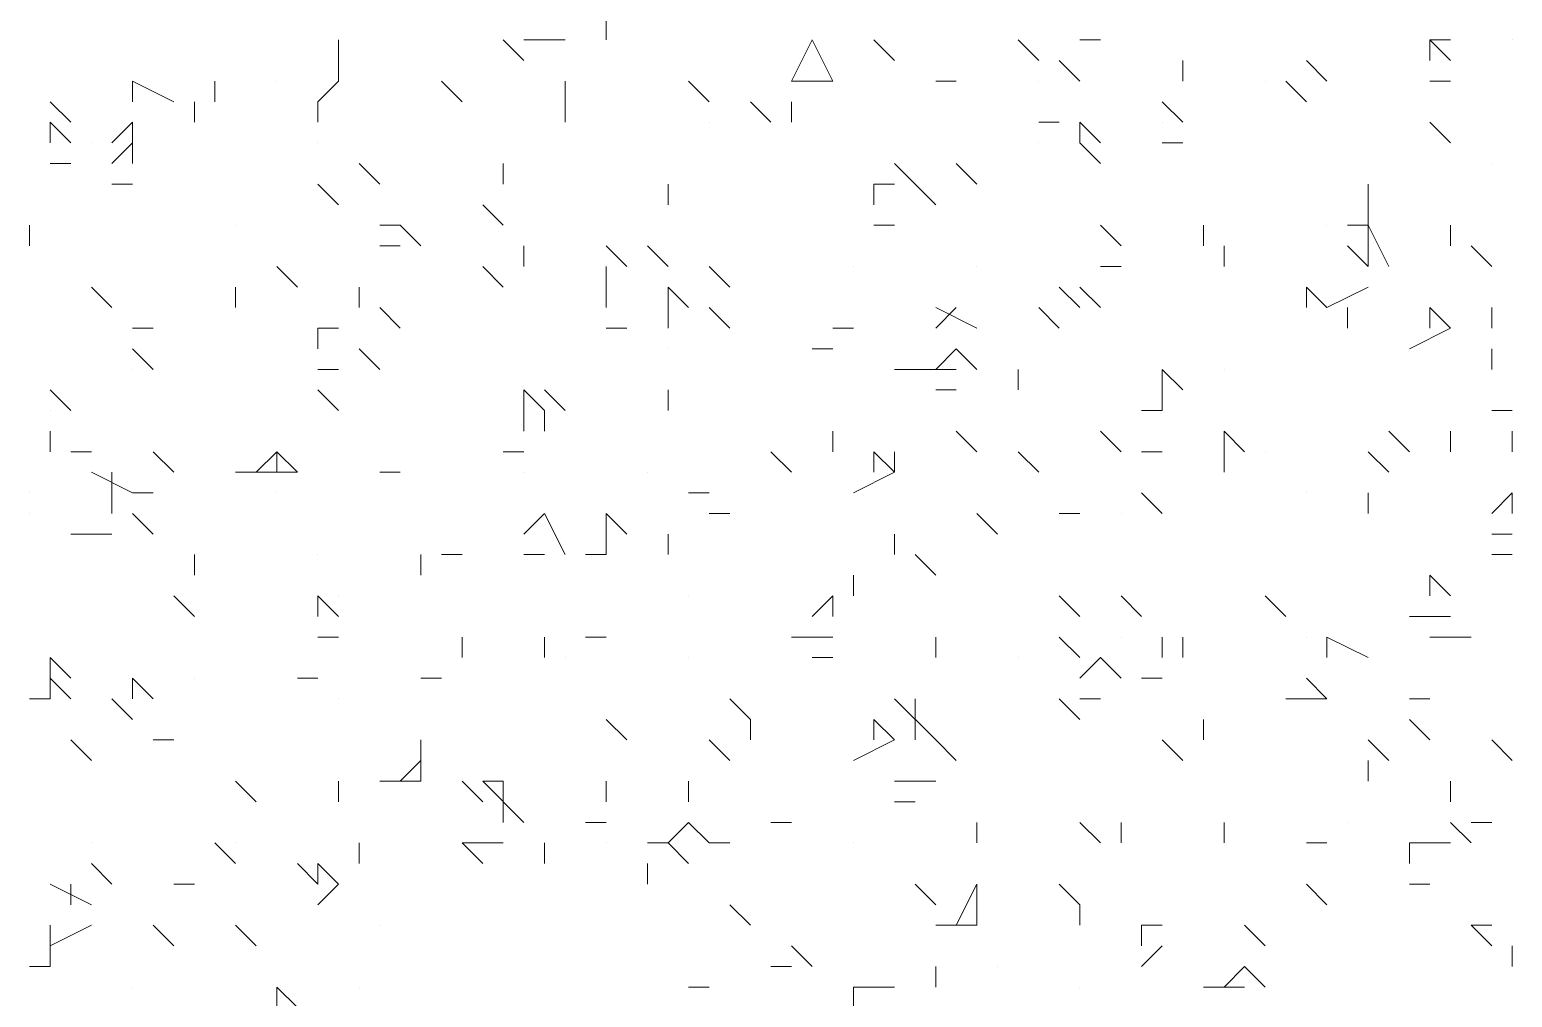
# Model space of a CAD drawing. Header units: millimetres. Extents: x 2928 to 3112, y 1220 to 1280.
# Drawn here: x 3000.1655 to 3000.4055, y 1264.2289 to 1264.3856 of the extents above; entities that cross this region are included whole.
import ezdxf

# ---------------------------------------------------------------- set-up
doc = ezdxf.new("R2010")
doc.units = ezdxf.units.MM

msp = doc.modelspace()

# ---------------------------------------------------------------- linework, layer by layer
at = {"color": 92, "linetype": 'Continuous', "lineweight": 5, "true_color": 0x00b800}
for points in [[(3000.25883, 1264.38395), (3000.25883, 1264.38728), (3000.25883, 1264.38728)], [(3000.21549, 1264.38395), (3000.21549, 1264.37728), (3000.21549, 1264.37728)], [(3000.24549, 1264.38062), (3000.24216, 1264.38395), (3000.24216, 1264.38395)], [(3000.24549, 1264.38395), (3000.25216, 1264.38395), (3000.25216, 1264.38395)], [(3000.29216, 1264.38395), (3000.28883, 1264.37728), (3000.28883, 1264.37728)], [(3000.29216, 1264.38395), (3000.29549, 1264.37728), (3000.29549, 1264.37728)], [(3000.30549, 1264.38062), (3000.30216, 1264.38395), (3000.30216, 1264.38395)], [(3000.32883, 1264.38062), (3000.32549, 1264.38395), (3000.32549, 1264.38395)], [(3000.33883, 1264.38395), (3000.33549, 1264.38395), (3000.33549, 1264.38395)], [(3000.39216, 1264.38395), (3000.39549, 1264.38395), (3000.39549, 1264.38395)], [(3000.39216, 1264.38395), (3000.39216, 1264.38062), (3000.39216, 1264.38062)], [(3000.39549, 1264.38062), (3000.39216, 1264.38395), (3000.39216, 1264.38395)], [(3000.39549, 1264.38395), (3000.39216, 1264.38395), (3000.39216, 1264.38395)], [(3000.21549, 1264.38062), (3000.21549, 1264.37728), (3000.21549, 1264.37728)], [(3000.33549, 1264.37728), (3000.33216, 1264.38062), (3000.33216, 1264.38062)], [(3000.35216, 1264.37728), (3000.35216, 1264.38062), (3000.35216, 1264.38062)], [(3000.37549, 1264.37728), (3000.37216, 1264.38062), (3000.37216, 1264.38062)], [(3000.18216, 1264.37728), (3000.18882, 1264.37395), (3000.18882, 1264.37395)], [(3000.18216, 1264.37728), (3000.18216, 1264.37395), (3000.18216, 1264.37395)], [(3000.19549, 1264.37395), (3000.19549, 1264.37728), (3000.19549, 1264.37728)], [(3000.21216, 1264.37395), (3000.21549, 1264.37728), (3000.21549, 1264.37728)], [(3000.23549, 1264.37395), (3000.23216, 1264.37728), (3000.23216, 1264.37728)], [(3000.25216, 1264.37395), (3000.25216, 1264.37728), (3000.25216, 1264.37728)], [(3000.27549, 1264.37395), (3000.27216, 1264.37728), (3000.27216, 1264.37728)], [(3000.28883, 1264.37728), (3000.29549, 1264.37728), (3000.29549, 1264.37728)], [(3000.29549, 1264.37728), (3000.29216, 1264.37728), (3000.29216, 1264.37728)], [(3000.31549, 1264.37728), (3000.31216, 1264.37728), (3000.31216, 1264.37728)], [(3000.37216, 1264.37395), (3000.36883, 1264.37728), (3000.36883, 1264.37728)], [(3000.39216, 1264.37728), (3000.39549, 1264.37728), (3000.39549, 1264.37728)], [(3000.39549, 1264.37728), (3000.39216, 1264.37728), (3000.39216, 1264.37728)], [(3000.17216, 1264.37062), (3000.16882, 1264.37395), (3000.16882, 1264.37395)], [(3000.19216, 1264.37062), (3000.19216, 1264.37395), (3000.19216, 1264.37395)], [(3000.21216, 1264.37062), (3000.21216, 1264.37395), (3000.21216, 1264.37395)], [(3000.25216, 1264.37062), (3000.25216, 1264.37395), (3000.25216, 1264.37395)], [(3000.28549, 1264.37062), (3000.28216, 1264.37395), (3000.28216, 1264.37395)], [(3000.28883, 1264.37062), (3000.28883, 1264.37395), (3000.28883, 1264.37395)], [(3000.34883, 1264.37395), (3000.35216, 1264.37062), (3000.35216, 1264.37062)], [(3000.16882, 1264.37062), (3000.17216, 1264.36728), (3000.17216, 1264.36728)], [(3000.16882, 1264.37062), (3000.16882, 1264.36728), (3000.16882, 1264.36728)], [(3000.17882, 1264.36728), (3000.18216, 1264.37062), (3000.18216, 1264.37062)], [(3000.18216, 1264.36728), (3000.18216, 1264.37062), (3000.18216, 1264.37062)], [(3000.33216, 1264.37062), (3000.32883, 1264.37062), (3000.32883, 1264.37062)], [(3000.33549, 1264.37062), (3000.33883, 1264.36728), (3000.33883, 1264.36728)], [(3000.33549, 1264.37062), (3000.33549, 1264.36728), (3000.33549, 1264.36728)], [(3000.39549, 1264.36728), (3000.39216, 1264.37062), (3000.39216, 1264.37062)], [(3000.18216, 1264.36728), (3000.17882, 1264.36395), (3000.17882, 1264.36395)], [(3000.18216, 1264.36728), (3000.18216, 1264.36395), (3000.18216, 1264.36395)], [(3000.33549, 1264.36728), (3000.33883, 1264.36395), (3000.33883, 1264.36395)], [(3000.35216, 1264.36728), (3000.34883, 1264.36728), (3000.34883, 1264.36728)], [(3000.16882, 1264.36395), (3000.17216, 1264.36395), (3000.17216, 1264.36395)], [(3000.22216, 1264.36062), (3000.21883, 1264.36395), (3000.21883, 1264.36395)], [(3000.24216, 1264.36062), (3000.24216, 1264.36395), (3000.24216, 1264.36395)], [(3000.30883, 1264.36062), (3000.30549, 1264.36395), (3000.30549, 1264.36395)], [(3000.31883, 1264.36062), (3000.31549, 1264.36395), (3000.31549, 1264.36395)], [(3000.17882, 1264.36062), (3000.18216, 1264.36062), (3000.18216, 1264.36062)], [(3000.21549, 1264.35728), (3000.21216, 1264.36062), (3000.21216, 1264.36062)], [(3000.26883, 1264.35728), (3000.26883, 1264.36062), (3000.26883, 1264.36062)], [(3000.30216, 1264.36062), (3000.30549, 1264.36062), (3000.30549, 1264.36062)], [(3000.30216, 1264.36062), (3000.30216, 1264.35728), (3000.30216, 1264.35728)], [(3000.31216, 1264.35728), (3000.30883, 1264.36062), (3000.30883, 1264.36062)], [(3000.38216, 1264.36062), (3000.38216, 1264.35395), (3000.38216, 1264.35395)], [(3000.38216, 1264.36062), (3000.38216, 1264.35395), (3000.38216, 1264.35395)], [(3000.24216, 1264.35395), (3000.23883, 1264.35728), (3000.23883, 1264.35728)], [(3000.16549, 1264.35062), (3000.16549, 1264.35395), (3000.16549, 1264.35395)], [(3000.22549, 1264.35395), (3000.22216, 1264.35395), (3000.22216, 1264.35395)], [(3000.22549, 1264.35395), (3000.22883, 1264.35062), (3000.22883, 1264.35062)], [(3000.30216, 1264.35395), (3000.30549, 1264.35395), (3000.30549, 1264.35395)], [(3000.34216, 1264.35062), (3000.33883, 1264.35395), (3000.33883, 1264.35395)], [(3000.35549, 1264.35062), (3000.35549, 1264.35395), (3000.35549, 1264.35395)], [(3000.37883, 1264.35395), (3000.38216, 1264.35395), (3000.38216, 1264.35395)], [(3000.38216, 1264.35395), (3000.38549, 1264.34728), (3000.38549, 1264.34728)], [(3000.38216, 1264.35395), (3000.38216, 1264.34728), (3000.38216, 1264.34728)], [(3000.39549, 1264.35062), (3000.39549, 1264.35395), (3000.39549, 1264.35395)], [(3000.22216, 1264.35062), (3000.22549, 1264.35062), (3000.22549, 1264.35062)], [(3000.24549, 1264.34728), (3000.24549, 1264.35062), (3000.24549, 1264.35062)], [(3000.25883, 1264.35062), (3000.26216, 1264.34728), (3000.26216, 1264.34728)], [(3000.26883, 1264.34728), (3000.26549, 1264.35062), (3000.26549, 1264.35062)], [(3000.35883, 1264.34728), (3000.35883, 1264.35062), (3000.35883, 1264.35062)], [(3000.38216, 1264.34728), (3000.37883, 1264.35062), (3000.37883, 1264.35062)], [(3000.40216, 1264.34728), (3000.39883, 1264.35062), (3000.39883, 1264.35062)], [(3000.20883, 1264.34395), (3000.20549, 1264.34728), (3000.20549, 1264.34728)], [(3000.24216, 1264.34395), (3000.23883, 1264.34728), (3000.23883, 1264.34728)], [(3000.25883, 1264.34395), (3000.25883, 1264.34728), (3000.25883, 1264.34728)], [(3000.27883, 1264.34395), (3000.27549, 1264.34728), (3000.27549, 1264.34728)], [(3000.34216, 1264.34728), (3000.33883, 1264.34728), (3000.33883, 1264.34728)], [(3000.17882, 1264.34062), (3000.17549, 1264.34395), (3000.17549, 1264.34395)], [(3000.19883, 1264.34062), (3000.19883, 1264.34395), (3000.19883, 1264.34395)], [(3000.21883, 1264.34062), (3000.21883, 1264.34395), (3000.21883, 1264.34395)], [(3000.25883, 1264.34062), (3000.25883, 1264.34395), (3000.25883, 1264.34395)], [(3000.26883, 1264.34395), (3000.27216, 1264.34062), (3000.27216, 1264.34062)], [(3000.26883, 1264.34395), (3000.26883, 1264.34062), (3000.26883, 1264.34062)], [(3000.33549, 1264.34062), (3000.33216, 1264.34395), (3000.33216, 1264.34395)], [(3000.33883, 1264.34062), (3000.33549, 1264.34395), (3000.33549, 1264.34395)], [(3000.37216, 1264.34062), (3000.37216, 1264.34395), (3000.37216, 1264.34395)], [(3000.37549, 1264.34062), (3000.37216, 1264.34395), (3000.37216, 1264.34395)], [(3000.37549, 1264.34062), (3000.38216, 1264.34395), (3000.38216, 1264.34395)], [(3000.22549, 1264.33728), (3000.22216, 1264.34062), (3000.22216, 1264.34062)], [(3000.26883, 1264.34062), (3000.26883, 1264.33728), (3000.26883, 1264.33728)], [(3000.27883, 1264.33728), (3000.27549, 1264.34062), (3000.27549, 1264.34062)], [(3000.31216, 1264.34062), (3000.31883, 1264.33728), (3000.31883, 1264.33728)], [(3000.31549, 1264.34062), (3000.31216, 1264.33728), (3000.31216, 1264.33728)], [(3000.33216, 1264.33728), (3000.32883, 1264.34062), (3000.32883, 1264.34062)], [(3000.37883, 1264.33728), (3000.37883, 1264.34062), (3000.37883, 1264.34062)], [(3000.39216, 1264.34062), (3000.39549, 1264.33728), (3000.39549, 1264.33728)], [(3000.39216, 1264.34062), (3000.39216, 1264.33728), (3000.39216, 1264.33728)], [(3000.40216, 1264.33728), (3000.40216, 1264.34062), (3000.40216, 1264.34062)], [(3000.18549, 1264.33728), (3000.18216, 1264.33728), (3000.18216, 1264.33728)], [(3000.21216, 1264.33728), (3000.21549, 1264.33728), (3000.21549, 1264.33728)], [(3000.21216, 1264.33728), (3000.21216, 1264.33395), (3000.21216, 1264.33395)], [(3000.26216, 1264.33728), (3000.25883, 1264.33728), (3000.25883, 1264.33728)], [(3000.29883, 1264.33728), (3000.29549, 1264.33728), (3000.29549, 1264.33728)], [(3000.38883, 1264.33395), (3000.39549, 1264.33728), (3000.39549, 1264.33728)], [(3000.18549, 1264.33062), (3000.18216, 1264.33395), (3000.18216, 1264.33395)], [(3000.22216, 1264.33062), (3000.21883, 1264.33395), (3000.21883, 1264.33395)], [(3000.29549, 1264.33395), (3000.29216, 1264.33395), (3000.29216, 1264.33395)], [(3000.31549, 1264.33395), (3000.31216, 1264.33062), (3000.31216, 1264.33062)], [(3000.31549, 1264.33395), (3000.31883, 1264.33062), (3000.31883, 1264.33062)], [(3000.40216, 1264.33062), (3000.40216, 1264.33395), (3000.40216, 1264.33395)], [(3000.40216, 1264.33062), (3000.40216, 1264.33395), (3000.40216, 1264.33395)], [(3000.21216, 1264.33062), (3000.21549, 1264.33062), (3000.21549, 1264.33062)], [(3000.30883, 1264.33062), (3000.30549, 1264.33062), (3000.30549, 1264.33062)], [(3000.30883, 1264.33062), (3000.31549, 1264.33062), (3000.31549, 1264.33062)], [(3000.32549, 1264.32728), (3000.32549, 1264.33062), (3000.32549, 1264.33062)], [(3000.34883, 1264.33062), (3000.35216, 1264.32728), (3000.35216, 1264.32728)], [(3000.34883, 1264.33062), (3000.34883, 1264.32395), (3000.34883, 1264.32395)], [(3000.16882, 1264.32728), (3000.17216, 1264.32395), (3000.17216, 1264.32395)], [(3000.21549, 1264.32395), (3000.21216, 1264.32728), (3000.21216, 1264.32728)], [(3000.24549, 1264.32728), (3000.24883, 1264.32395), (3000.24883, 1264.32395)], [(3000.24549, 1264.32728), (3000.24549, 1264.32062), (3000.24549, 1264.32062)], [(3000.25216, 1264.32395), (3000.24883, 1264.32728), (3000.24883, 1264.32728)], [(3000.26883, 1264.32395), (3000.26883, 1264.32728), (3000.26883, 1264.32728)], [(3000.31216, 1264.32728), (3000.31549, 1264.32728), (3000.31549, 1264.32728)], [(3000.24883, 1264.32062), (3000.24883, 1264.32395), (3000.24883, 1264.32395)], [(3000.34549, 1264.32395), (3000.34883, 1264.32395), (3000.34883, 1264.32395)], [(3000.40549, 1264.32395), (3000.40216, 1264.32395), (3000.40216, 1264.32395)], [(3000.16882, 1264.31728), (3000.16882, 1264.32062), (3000.16882, 1264.32062)], [(3000.29549, 1264.31728), (3000.29549, 1264.32062), (3000.29549, 1264.32062)], [(3000.31883, 1264.31728), (3000.31549, 1264.32062), (3000.31549, 1264.32062)], [(3000.34216, 1264.31728), (3000.33883, 1264.32062), (3000.33883, 1264.32062)], [(3000.35883, 1264.32062), (3000.36216, 1264.31728), (3000.36216, 1264.31728)], [(3000.35883, 1264.32062), (3000.35883, 1264.31728), (3000.35883, 1264.31728)], [(3000.38883, 1264.31728), (3000.38549, 1264.32062), (3000.38549, 1264.32062)], [(3000.39549, 1264.31728), (3000.39549, 1264.32062), (3000.39549, 1264.32062)], [(3000.40549, 1264.31728), (3000.40549, 1264.32062), (3000.40549, 1264.32062)], [(3000.17549, 1264.31728), (3000.17216, 1264.31728), (3000.17216, 1264.31728)], [(3000.18882, 1264.31395), (3000.18549, 1264.31728), (3000.18549, 1264.31728)], [(3000.20549, 1264.31728), (3000.20216, 1264.31395), (3000.20216, 1264.31395)], [(3000.20549, 1264.31728), (3000.20549, 1264.31395), (3000.20549, 1264.31395)], [(3000.20883, 1264.31395), (3000.20549, 1264.31728), (3000.20549, 1264.31728)], [(3000.24216, 1264.31728), (3000.24549, 1264.31728), (3000.24549, 1264.31728)], [(3000.28883, 1264.31395), (3000.28549, 1264.31728), (3000.28549, 1264.31728)], [(3000.30216, 1264.31728), (3000.30549, 1264.31395), (3000.30549, 1264.31395)], [(3000.30216, 1264.31728), (3000.30216, 1264.31395), (3000.30216, 1264.31395)], [(3000.30549, 1264.31395), (3000.30549, 1264.31728), (3000.30549, 1264.31728)], [(3000.32883, 1264.31395), (3000.32549, 1264.31728), (3000.32549, 1264.31728)], [(3000.34883, 1264.31728), (3000.34549, 1264.31728), (3000.34549, 1264.31728)], [(3000.35883, 1264.31728), (3000.35883, 1264.31395), (3000.35883, 1264.31395)], [(3000.38549, 1264.31395), (3000.38216, 1264.31728), (3000.38216, 1264.31728)], [(3000.17549, 1264.31395), (3000.18216, 1264.31062), (3000.18216, 1264.31062)], [(3000.17882, 1264.31395), (3000.17882, 1264.30728), (3000.17882, 1264.30728)], [(3000.19883, 1264.31395), (3000.20549, 1264.31395), (3000.20549, 1264.31395)], [(3000.20883, 1264.31395), (3000.20549, 1264.31395), (3000.20549, 1264.31395)], [(3000.22549, 1264.31395), (3000.22216, 1264.31395), (3000.22216, 1264.31395)], [(3000.29883, 1264.31062), (3000.30549, 1264.31395), (3000.30549, 1264.31395)], [(3000.18549, 1264.31062), (3000.18216, 1264.31062), (3000.18216, 1264.31062)], [(3000.27549, 1264.31062), (3000.27216, 1264.31062), (3000.27216, 1264.31062)], [(3000.34883, 1264.30728), (3000.34549, 1264.31062), (3000.34549, 1264.31062)], [(3000.38216, 1264.30728), (3000.38216, 1264.31062), (3000.38216, 1264.31062)], [(3000.40549, 1264.31062), (3000.40216, 1264.30728), (3000.40216, 1264.30728)], [(3000.40549, 1264.31062), (3000.40549, 1264.30728), (3000.40549, 1264.30728)], [(3000.18549, 1264.30395), (3000.18216, 1264.30728), (3000.18216, 1264.30728)], [(3000.24883, 1264.30728), (3000.24549, 1264.30395), (3000.24549, 1264.30395)], [(3000.24883, 1264.30728), (3000.25216, 1264.30062), (3000.25216, 1264.30062)], [(3000.25883, 1264.30728), (3000.26216, 1264.30395), (3000.26216, 1264.30395)], [(3000.25883, 1264.30728), (3000.25883, 1264.30062), (3000.25883, 1264.30062)], [(3000.27883, 1264.30728), (3000.27549, 1264.30728), (3000.27549, 1264.30728)], [(3000.32216, 1264.30395), (3000.31883, 1264.30728), (3000.31883, 1264.30728)], [(3000.33549, 1264.30728), (3000.33216, 1264.30728), (3000.33216, 1264.30728)], [(3000.17216, 1264.30395), (3000.17882, 1264.30395), (3000.17882, 1264.30395)], [(3000.26883, 1264.30062), (3000.26883, 1264.30395), (3000.26883, 1264.30395)], [(3000.30549, 1264.30062), (3000.30549, 1264.30395), (3000.30549, 1264.30395)], [(3000.40216, 1264.30395), (3000.40549, 1264.30395), (3000.40549, 1264.30395)], [(3000.19216, 1264.29728), (3000.19216, 1264.30062), (3000.19216, 1264.30062)], [(3000.22883, 1264.29728), (3000.22883, 1264.30062), (3000.22883, 1264.30062)], [(3000.23549, 1264.30062), (3000.23216, 1264.30062), (3000.23216, 1264.30062)], [(3000.24549, 1264.30062), (3000.24883, 1264.30062), (3000.24883, 1264.30062)], [(3000.25549, 1264.30062), (3000.25883, 1264.30062), (3000.25883, 1264.30062)], [(3000.31216, 1264.29728), (3000.30883, 1264.30062), (3000.30883, 1264.30062)], [(3000.40549, 1264.30062), (3000.40216, 1264.30062), (3000.40216, 1264.30062)], [(3000.29883, 1264.29395), (3000.29883, 1264.29728), (3000.29883, 1264.29728)], [(3000.39216, 1264.29728), (3000.39549, 1264.29395), (3000.39549, 1264.29395)], [(3000.39216, 1264.29728), (3000.39216, 1264.29395), (3000.39216, 1264.29395)], [(3000.19216, 1264.29062), (3000.18882, 1264.29395), (3000.18882, 1264.29395)], [(3000.21216, 1264.29395), (3000.21549, 1264.29062), (3000.21549, 1264.29062)], [(3000.21216, 1264.29395), (3000.21216, 1264.29062), (3000.21216, 1264.29062)], [(3000.29549, 1264.29395), (3000.29216, 1264.29062), (3000.29216, 1264.29062)], [(3000.29549, 1264.29395), (3000.29549, 1264.29062), (3000.29549, 1264.29062)], [(3000.33549, 1264.29062), (3000.33216, 1264.29395), (3000.33216, 1264.29395)], [(3000.34549, 1264.29062), (3000.34216, 1264.29395), (3000.34216, 1264.29395)], [(3000.36883, 1264.29062), (3000.36549, 1264.29395), (3000.36549, 1264.29395)], [(3000.38883, 1264.29062), (3000.39549, 1264.29062), (3000.39549, 1264.29062)], [(3000.21216, 1264.28728), (3000.21549, 1264.28728), (3000.21549, 1264.28728)], [(3000.23549, 1264.28395), (3000.23549, 1264.28728), (3000.23549, 1264.28728)], [(3000.24883, 1264.28395), (3000.24883, 1264.28728), (3000.24883, 1264.28728)], [(3000.25883, 1264.28728), (3000.25549, 1264.28728), (3000.25549, 1264.28728)], [(3000.25883, 1264.28728), (3000.25549, 1264.28728), (3000.25549, 1264.28728)], [(3000.28883, 1264.28728), (3000.29549, 1264.28728), (3000.29549, 1264.28728)], [(3000.31216, 1264.28395), (3000.31216, 1264.28728), (3000.31216, 1264.28728)], [(3000.33549, 1264.28395), (3000.33216, 1264.28728), (3000.33216, 1264.28728)], [(3000.34883, 1264.28728), (3000.34883, 1264.28395), (3000.34883, 1264.28395)], [(3000.34883, 1264.28728), (3000.34883, 1264.28395), (3000.34883, 1264.28395)], [(3000.35216, 1264.28395), (3000.35216, 1264.28728), (3000.35216, 1264.28728)], [(3000.37549, 1264.28728), (3000.38216, 1264.28395), (3000.38216, 1264.28395)], [(3000.37549, 1264.28728), (3000.37549, 1264.28395), (3000.37549, 1264.28395)], [(3000.39549, 1264.28728), (3000.39216, 1264.28728), (3000.39216, 1264.28728)], [(3000.39883, 1264.28728), (3000.39549, 1264.28728), (3000.39549, 1264.28728)], [(3000.16882, 1264.28395), (3000.17216, 1264.28062), (3000.17216, 1264.28062)], [(3000.16882, 1264.28395), (3000.16882, 1264.27728), (3000.16882, 1264.27728)], [(3000.29549, 1264.28395), (3000.29216, 1264.28395), (3000.29216, 1264.28395)], [(3000.33883, 1264.28395), (3000.33549, 1264.28062), (3000.33549, 1264.28062)], [(3000.33883, 1264.28395), (3000.34216, 1264.28062), (3000.34216, 1264.28062)], [(3000.17216, 1264.27728), (3000.16882, 1264.28062), (3000.16882, 1264.28062)], [(3000.18216, 1264.28062), (3000.18549, 1264.27728), (3000.18549, 1264.27728)], [(3000.18216, 1264.28062), (3000.18216, 1264.27728), (3000.18216, 1264.27728)], [(3000.21216, 1264.28062), (3000.20883, 1264.28062), (3000.20883, 1264.28062)], [(3000.23216, 1264.28062), (3000.22883, 1264.28062), (3000.22883, 1264.28062)], [(3000.34549, 1264.28062), (3000.34883, 1264.28062), (3000.34883, 1264.28062)], [(3000.37549, 1264.27728), (3000.37216, 1264.28062), (3000.37216, 1264.28062)], [(3000.16549, 1264.27728), (3000.16882, 1264.27728), (3000.16882, 1264.27728)], [(3000.17882, 1264.27728), (3000.18216, 1264.27395), (3000.18216, 1264.27395)], [(3000.28216, 1264.27395), (3000.27883, 1264.27728), (3000.27883, 1264.27728)], [(3000.30549, 1264.27728), (3000.31216, 1264.27062), (3000.31216, 1264.27062)], [(3000.30883, 1264.27728), (3000.30883, 1264.27062), (3000.30883, 1264.27062)], [(3000.33549, 1264.27395), (3000.33216, 1264.27728), (3000.33216, 1264.27728)], [(3000.33549, 1264.27728), (3000.33883, 1264.27728), (3000.33883, 1264.27728)], [(3000.37216, 1264.27728), (3000.36883, 1264.27728), (3000.36883, 1264.27728)], [(3000.37216, 1264.27728), (3000.37549, 1264.27728), (3000.37549, 1264.27728)], [(3000.39216, 1264.27728), (3000.38883, 1264.27728), (3000.38883, 1264.27728)], [(3000.26216, 1264.27062), (3000.25883, 1264.27395), (3000.25883, 1264.27395)], [(3000.28216, 1264.27062), (3000.28216, 1264.27395), (3000.28216, 1264.27395)], [(3000.30216, 1264.27395), (3000.30549, 1264.27062), (3000.30549, 1264.27062)], [(3000.30216, 1264.27395), (3000.30216, 1264.27062), (3000.30216, 1264.27062)], [(3000.35549, 1264.27062), (3000.35549, 1264.27395), (3000.35549, 1264.27395)], [(3000.39216, 1264.27062), (3000.38883, 1264.27395), (3000.38883, 1264.27395)], [(3000.17549, 1264.26728), (3000.17216, 1264.27062), (3000.17216, 1264.27062)], [(3000.18882, 1264.27062), (3000.18549, 1264.27062), (3000.18549, 1264.27062)], [(3000.22883, 1264.27062), (3000.22883, 1264.26395), (3000.22883, 1264.26395)], [(3000.27883, 1264.26728), (3000.27549, 1264.27062), (3000.27549, 1264.27062)], [(3000.29883, 1264.26728), (3000.30549, 1264.27062), (3000.30549, 1264.27062)], [(3000.31549, 1264.26728), (3000.31216, 1264.27062), (3000.31216, 1264.27062)], [(3000.35216, 1264.26728), (3000.34883, 1264.27062), (3000.34883, 1264.27062)], [(3000.38216, 1264.27062), (3000.38549, 1264.26728), (3000.38549, 1264.26728)], [(3000.40549, 1264.26728), (3000.40216, 1264.27062), (3000.40216, 1264.27062)], [(3000.22883, 1264.26728), (3000.22549, 1264.26395), (3000.22549, 1264.26395)], [(3000.38216, 1264.26728), (3000.38216, 1264.26395), (3000.38216, 1264.26395)], [(3000.20216, 1264.26062), (3000.19883, 1264.26395), (3000.19883, 1264.26395)], [(3000.21549, 1264.26062), (3000.21549, 1264.26395), (3000.21549, 1264.26395)], [(3000.22216, 1264.26395), (3000.22883, 1264.26395), (3000.22883, 1264.26395)], [(3000.23883, 1264.26062), (3000.23549, 1264.26395), (3000.23549, 1264.26395)], [(3000.23883, 1264.26395), (3000.24549, 1264.25728), (3000.24549, 1264.25728)], [(3000.24216, 1264.26395), (3000.23883, 1264.26395), (3000.23883, 1264.26395)], [(3000.24216, 1264.26395), (3000.24216, 1264.25728), (3000.24216, 1264.25728)], [(3000.25883, 1264.26395), (3000.25883, 1264.26062), (3000.25883, 1264.26062)], [(3000.25883, 1264.26395), (3000.25883, 1264.26062), (3000.25883, 1264.26062)], [(3000.27216, 1264.26062), (3000.27216, 1264.26395), (3000.27216, 1264.26395)], [(3000.30549, 1264.26395), (3000.30883, 1264.26395), (3000.30883, 1264.26395)], [(3000.31216, 1264.26395), (3000.30883, 1264.26395), (3000.30883, 1264.26395)], [(3000.39549, 1264.26062), (3000.39549, 1264.26395), (3000.39549, 1264.26395)], [(3000.30883, 1264.26062), (3000.30549, 1264.26062), (3000.30549, 1264.26062)], [(3000.25549, 1264.25728), (3000.25883, 1264.25728), (3000.25883, 1264.25728)], [(3000.27216, 1264.25728), (3000.26883, 1264.25395), (3000.26883, 1264.25395)], [(3000.27216, 1264.25728), (3000.27549, 1264.25395), (3000.27549, 1264.25395)], [(3000.28883, 1264.25728), (3000.28549, 1264.25728), (3000.28549, 1264.25728)], [(3000.31883, 1264.25395), (3000.31883, 1264.25728), (3000.31883, 1264.25728)], [(3000.33883, 1264.25395), (3000.33549, 1264.25728), (3000.33549, 1264.25728)], [(3000.34216, 1264.25395), (3000.34216, 1264.25728), (3000.34216, 1264.25728)], [(3000.35883, 1264.25395), (3000.35883, 1264.25728), (3000.35883, 1264.25728)], [(3000.39883, 1264.25395), (3000.39549, 1264.25728), (3000.39549, 1264.25728)], [(3000.40216, 1264.25728), (3000.39883, 1264.25728), (3000.39883, 1264.25728)], [(3000.19883, 1264.25062), (3000.19549, 1264.25395), (3000.19549, 1264.25395)], [(3000.21883, 1264.25062), (3000.21883, 1264.25395), (3000.21883, 1264.25395)], [(3000.23549, 1264.25395), (3000.24216, 1264.25395), (3000.24216, 1264.25395)], [(3000.23883, 1264.25062), (3000.23549, 1264.25395), (3000.23549, 1264.25395)], [(3000.24883, 1264.25062), (3000.24883, 1264.25395), (3000.24883, 1264.25395)], [(3000.26883, 1264.25395), (3000.26549, 1264.25395), (3000.26549, 1264.25395)], [(3000.26883, 1264.25395), (3000.27216, 1264.25062), (3000.27216, 1264.25062)], [(3000.27883, 1264.25395), (3000.27549, 1264.25395), (3000.27549, 1264.25395)], [(3000.37549, 1264.25395), (3000.37216, 1264.25395), (3000.37216, 1264.25395)], [(3000.38883, 1264.25395), (3000.39549, 1264.25395), (3000.39549, 1264.25395)], [(3000.38883, 1264.25395), (3000.38883, 1264.25062), (3000.38883, 1264.25062)], [(3000.17882, 1264.24728), (3000.17549, 1264.25062), (3000.17549, 1264.25062)], [(3000.21216, 1264.24728), (3000.20883, 1264.25062), (3000.20883, 1264.25062)], [(3000.21216, 1264.25062), (3000.21549, 1264.24728), (3000.21549, 1264.24728)], [(3000.21216, 1264.25062), (3000.21216, 1264.24728), (3000.21216, 1264.24728)], [(3000.26549, 1264.24728), (3000.26549, 1264.25062), (3000.26549, 1264.25062)], [(3000.16882, 1264.24728), (3000.17549, 1264.24395), (3000.17549, 1264.24395)], [(3000.17216, 1264.24728), (3000.17216, 1264.24395), (3000.17216, 1264.24395)], [(3000.19216, 1264.24728), (3000.18882, 1264.24728), (3000.18882, 1264.24728)], [(3000.21216, 1264.24395), (3000.21549, 1264.24728), (3000.21549, 1264.24728)], [(3000.31216, 1264.24395), (3000.30883, 1264.24728), (3000.30883, 1264.24728)], [(3000.31883, 1264.24728), (3000.31549, 1264.24062), (3000.31549, 1264.24062)], [(3000.31883, 1264.24728), (3000.31883, 1264.24062), (3000.31883, 1264.24062)], [(3000.33549, 1264.24395), (3000.33216, 1264.24728), (3000.33216, 1264.24728)], [(3000.37549, 1264.24395), (3000.37216, 1264.24728), (3000.37216, 1264.24728)], [(3000.38883, 1264.24728), (3000.39216, 1264.24728), (3000.39216, 1264.24728)], [(3000.28216, 1264.24062), (3000.27883, 1264.24395), (3000.27883, 1264.24395)], [(3000.33549, 1264.24062), (3000.33549, 1264.24395), (3000.33549, 1264.24395)], [(3000.16882, 1264.24062), (3000.16882, 1264.23728), (3000.16882, 1264.23728)], [(3000.16882, 1264.24062), (3000.16882, 1264.23395), (3000.16882, 1264.23395)], [(3000.16882, 1264.23728), (3000.17549, 1264.24062), (3000.17549, 1264.24062)], [(3000.18882, 1264.23728), (3000.18549, 1264.24062), (3000.18549, 1264.24062)], [(3000.20216, 1264.23728), (3000.19883, 1264.24062), (3000.19883, 1264.24062)], [(3000.31216, 1264.24062), (3000.31883, 1264.24062), (3000.31883, 1264.24062)], [(3000.34549, 1264.24062), (3000.34883, 1264.24062), (3000.34883, 1264.24062)], [(3000.34549, 1264.24062), (3000.34549, 1264.23728), (3000.34549, 1264.23728)], [(3000.36549, 1264.23728), (3000.36216, 1264.24062), (3000.36216, 1264.24062)], [(3000.40216, 1264.24062), (3000.39883, 1264.24062), (3000.39883, 1264.24062)], [(3000.40216, 1264.23728), (3000.39883, 1264.24062), (3000.39883, 1264.24062)], [(3000.29216, 1264.23395), (3000.28883, 1264.23728), (3000.28883, 1264.23728)], [(3000.34549, 1264.23395), (3000.34883, 1264.23728), (3000.34883, 1264.23728)], [(3000.40549, 1264.23395), (3000.40549, 1264.23728), (3000.40549, 1264.23728)], [(3000.16549, 1264.23395), (3000.16882, 1264.23395), (3000.16882, 1264.23395)], [(3000.28883, 1264.23395), (3000.28549, 1264.23395), (3000.28549, 1264.23395)], [(3000.31216, 1264.23062), (3000.31216, 1264.23395), (3000.31216, 1264.23395)], [(3000.36216, 1264.23395), (3000.35883, 1264.23062), (3000.35883, 1264.23062)], [(3000.36216, 1264.23395), (3000.36549, 1264.23062), (3000.36549, 1264.23062)], [(3000.20549, 1264.23062), (3000.20883, 1264.22728), (3000.20883, 1264.22728)], [(3000.20549, 1264.23062), (3000.20549, 1264.22728), (3000.20549, 1264.22728)], [(3000.27549, 1264.23062), (3000.27216, 1264.23062), (3000.27216, 1264.23062)], [(3000.29883, 1264.23062), (3000.30549, 1264.23062), (3000.30549, 1264.23062)], [(3000.29883, 1264.23062), (3000.29883, 1264.22728), (3000.29883, 1264.22728)], [(3000.35883, 1264.23062), (3000.35549, 1264.23062), (3000.35549, 1264.23062)], [(3000.35883, 1264.23062), (3000.36216, 1264.23062), (3000.36216, 1264.23062)]]:
    msp.add_lwpolyline(points, dxfattribs=at)
for points in [[(3000.40549, 1264.38395), (3000.40549, 1264.38395)], [(3000.20549, 1264.37728), (3000.20549, 1264.37728)], [(3000.21549, 1264.37728), (3000.21549, 1264.37728)], [(3000.32883, 1264.37728), (3000.32883, 1264.37728)], [(3000.36549, 1264.37728), (3000.36549, 1264.37728)], [(3000.27549, 1264.37062), (3000.27549, 1264.37062)], [(3000.34883, 1264.37062), (3000.34883, 1264.37062)], [(3000.17549, 1264.36728), (3000.17549, 1264.36728)], [(3000.17549, 1264.36728), (3000.17549, 1264.36728)], [(3000.21216, 1264.36728), (3000.21216, 1264.36728)], [(3000.32883, 1264.36728), (3000.32883, 1264.36728)], [(3000.34883, 1264.36728), (3000.34883, 1264.36728)], [(3000.40216, 1264.36395), (3000.40216, 1264.36395)], [(3000.19883, 1264.35395), (3000.19883, 1264.35395)], [(3000.37549, 1264.35395), (3000.37549, 1264.35395)], [(3000.24549, 1264.34728), (3000.24549, 1264.34728)], [(3000.25883, 1264.34728), (3000.25883, 1264.34728)], [(3000.29883, 1264.34728), (3000.29883, 1264.34728)], [(3000.31883, 1264.34728), (3000.31883, 1264.34728)], [(3000.26883, 1264.33395), (3000.26883, 1264.33395)], [(3000.18216, 1264.33062), (3000.18216, 1264.33062)], [(3000.35883, 1264.33062), (3000.35883, 1264.33062)], [(3000.16882, 1264.32395), (3000.16882, 1264.32395)], [(3000.24549, 1264.31728), (3000.24549, 1264.31728)], [(3000.36549, 1264.31728), (3000.36549, 1264.31728)], [(3000.24549, 1264.31395), (3000.24549, 1264.31395)], [(3000.26549, 1264.31395), (3000.26549, 1264.31395)], [(3000.16549, 1264.31062), (3000.16549, 1264.31062)], [(3000.20549, 1264.31062), (3000.20549, 1264.31062)], [(3000.37216, 1264.31062), (3000.37216, 1264.31062)], [(3000.16549, 1264.30728), (3000.16549, 1264.30728)], [(3000.34216, 1264.30728), (3000.34216, 1264.30728)], [(3000.21216, 1264.30062), (3000.21216, 1264.30062)], [(3000.21549, 1264.29395), (3000.21549, 1264.29395)], [(3000.27216, 1264.29395), (3000.27216, 1264.29395)], [(3000.34216, 1264.28728), (3000.34216, 1264.28728)], [(3000.37216, 1264.28728), (3000.37216, 1264.28728)], [(3000.25216, 1264.28395), (3000.25216, 1264.28395)], [(3000.27216, 1264.28395), (3000.27216, 1264.28395)], [(3000.32549, 1264.28395), (3000.32549, 1264.28395)], [(3000.18216, 1264.28062), (3000.18216, 1264.28062)], [(3000.19216, 1264.28062), (3000.19216, 1264.28062)], [(3000.21216, 1264.28062), (3000.21216, 1264.28062)], [(3000.21549, 1264.27728), (3000.21549, 1264.27728)], [(3000.38216, 1264.27062), (3000.38216, 1264.27062)], [(3000.34216, 1264.25728), (3000.34216, 1264.25728)], [(3000.37883, 1264.25728), (3000.37883, 1264.25728)], [(3000.17549, 1264.25395), (3000.17549, 1264.25395)], [(3000.19883, 1264.25395), (3000.19883, 1264.25395)], [(3000.25883, 1264.25395), (3000.25883, 1264.25395)], [(3000.29883, 1264.25395), (3000.29883, 1264.25395)], [(3000.22216, 1264.24062), (3000.22216, 1264.24062)], [(3000.32216, 1264.23395), (3000.32216, 1264.23395)], [(3000.18216, 1264.23062), (3000.18216, 1264.23062)], [(3000.21883, 1264.23062), (3000.21883, 1264.23062)], [(3000.33549, 1264.23062), (3000.33549, 1264.23062)]]:
    msp.add_lwpolyline(points, close=True, dxfattribs=at)

doc.saveas('drawing.dxf')
